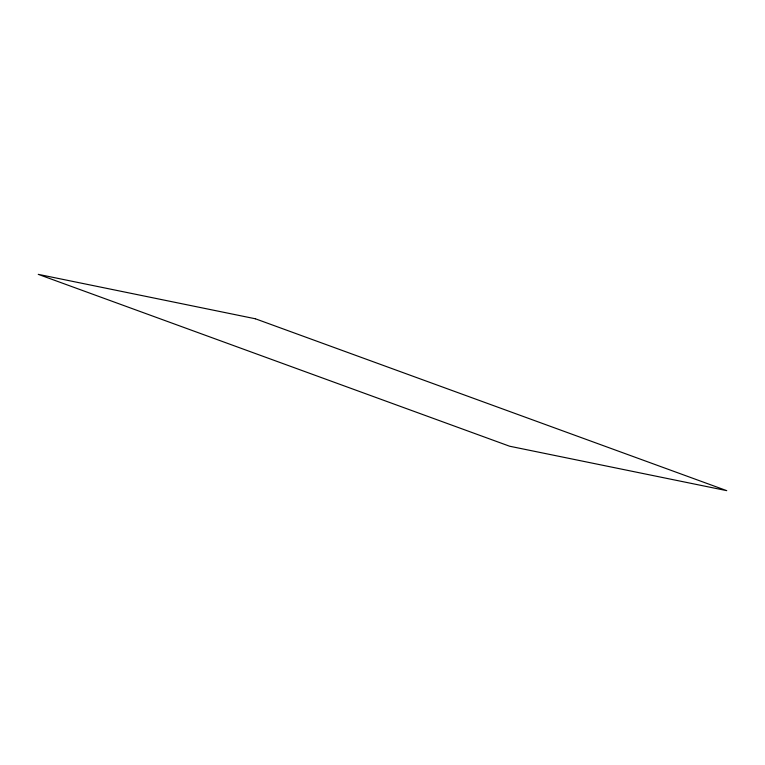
<?xml version="1.0" encoding="UTF-8"?>
<svg xmlns="http://www.w3.org/2000/svg" width="765" height="765" viewBox="0 0 765 765"><rect width="100%" height="100%" fill="white"/><g stroke="black" fill="none" stroke-linecap="round" stroke-linejoin="round"><path stroke-width="1.15" d="M255.367 318.776L38.25 274.348L509.633 446.225L726.75 490.652L255.367 318.776"/></g></svg>
